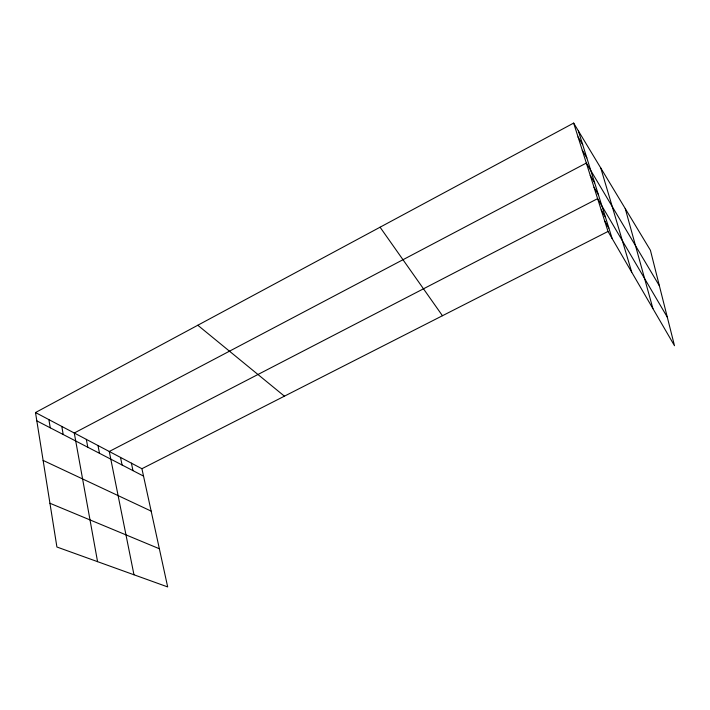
<?xml version="1.0" encoding="UTF-8"?>
<svg xmlns="http://www.w3.org/2000/svg" width="710" height="710" viewBox="0 0 710 710"><rect width="100%" height="100%" fill="white"/><g stroke="black" fill="none" stroke-linecap="round" stroke-linejoin="round"><path stroke-width="1.06" d="M35.5 412.545L141.92 468.715L167.675 586.922L56.907 547.011L35.5 412.545L573.653 123.079L650.422 250.284L674.5 345.726L608.017 231.451L573.653 123.079M141.92 468.715L608.017 231.451M49.94 503.257L159.368 548.759M43.124 460.417L151.159 511.111M36.822 420.861L143.535 476.108M197.797 325.242L284.426 396.171M380.072 227.209L442.454 315.728M578.047 136.941L582.679 144.645M582.271 150.254L586.833 157.886M659.395 285.828L586.336 163.06L74.275 433.011L97.563 561.663M590.241 175.37L594.66 182.843M593.995 187.227L598.361 194.62M667.285 317.139L597.616 198.649L109.269 451.48L133.968 574.772M601.21 209.982L605.452 217.224M604.68 220.908L608.86 228.079M578.348 130.862L612.144 238.533M600.775 168.021L631.74 272.223M625.244 208.562L652.916 308.619M131.394 463.151L132.983 470.641M120.514 457.409L122.076 464.997M97.989 445.525L99.498 453.308M86.327 439.375L87.809 447.256M61.797 426.426L63.208 434.52M48.883 419.61L50.25 427.81"/></g></svg>
